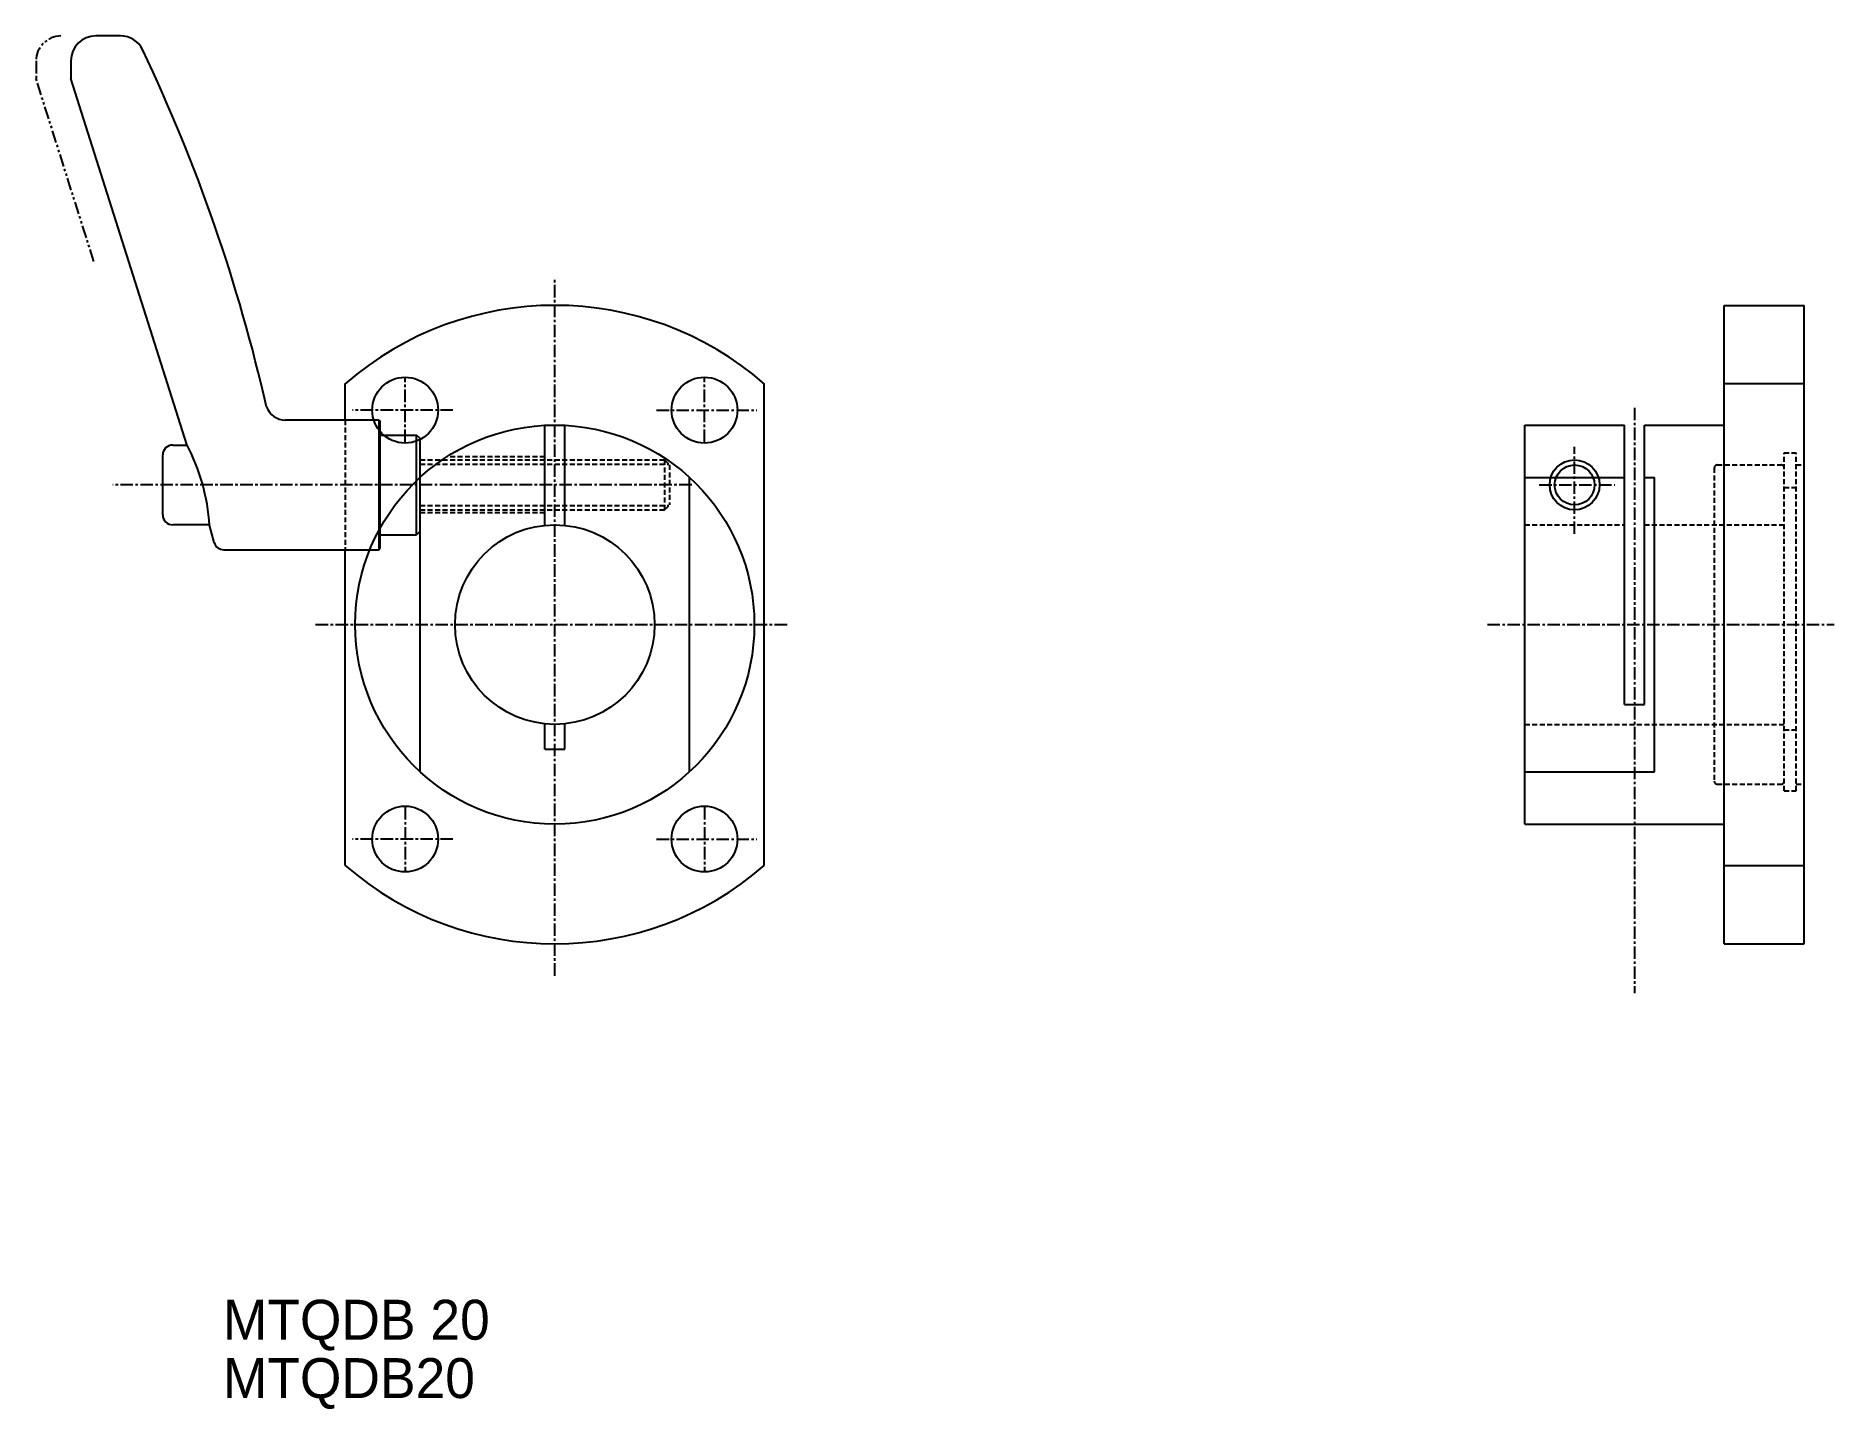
# Model space of a CAD drawing. Extents: x -9 to 171, y -7 to 131.
import ezdxf

# ---------------------------------------------------------------- set-up
doc = ezdxf.new("R2010")
doc.units = 0
for name, pattern in [('CENTER', [2, 1.25, -0.25, 0.25, -0.25]), ('DASHED', [0.75, 0.5, -0.25]), ('PHANTOM', [2.5, 1.25, -0.25, 0.25, -0.25, 0.25, -0.25])]:
    doc.linetypes.add(name, pattern=pattern)
doc.layers.get('0').update_dxf_attribs({"linetype": 'CONTINUOUS'})
doc.layers.add('CENTER', color=1, linetype='CENTER')

msp = doc.modelspace()

# ---------------------------------------------------------------- linework, layer by layer
at = {"color": 7, "linetype": 'CONTINUOUS'}
for p, q in [((-0.27, 130.69), (-2.73, 130.69)), ((-5.23, 128.19), (-5.23, 126.43)), ((6.38, 89.75), (-5.23, 126.43)), ((160.49, 103.69), (168.49, 103.69)), ((160.49, 39.69), (160.49, 103.69)), ((168.49, 39.69), (168.49, 103.69)), ((22.27, 92.19), (22.27, 95.84)), ((64.27, 47.55), (64.27, 95.84)), ((160.49, 95.84), (168.49, 95.84)), ((25.68, 92.19), (16.26, 92.19)), ((25.68, 92.19), (25.77, 91.99)), ((25.68, 79.19), (25.68, 92.19)), ((25.77, 79.39), (25.77, 91.99)), ((25.77, 90.69), (29.4, 90.69)), ((29.77, 90.33), (29.4, 90.69)), ((29.4, 80.69), (29.4, 90.69)), ((29.77, 81.06), (29.77, 90.33)), ((42.27, 81.64), (42.27, 91.67)), ((44.27, 81.64), (44.27, 91.67)), ((140.49, 51.69), (140.49, 91.69)), ((140.49, 91.69), (150.49, 91.69)), ((150.49, 63.69), (150.49, 91.69)), ((152.49, 63.69), (152.49, 91.69)), ((152.49, 91.69), (160.49, 91.69)), ((3.97, 82.69), (3.97, 88.69)), ((4.97, 89.69), (6.41, 89.69)), ((29.77, 56.94), (29.77, 86.45)), ((56.77, 56.94), (56.77, 86.45)), ((140.49, 86.45), (150.49, 86.45)), ((152.49, 86.45), (153.49, 86.45)), ((153.49, 56.94), (153.49, 86.45)), ((8.66, 81.69), (4.97, 81.69)), ((9.13, 79.92), (8.67, 81.64)), ((25.68, 79.19), (25.77, 79.39)), ((25.77, 80.69), (29.4, 80.69)), ((29.77, 81.06), (29.4, 80.69)), ((10.1, 79.19), (25.68, 79.19)), ((22.27, 47.55), (22.27, 79.19)), ((150.49, 63.69), (152.49, 63.69)), ((42.27, 59.19), (42.27, 61.76)), ((44.27, 59.19), (44.27, 61.76)), ((42.27, 59.19), (44.27, 59.19)), ((140.49, 56.94), (153.49, 56.94)), ((140.49, 51.69), (160.49, 51.69)), ((160.49, 47.55), (168.49, 47.55)), ((160.49, 39.69), (168.49, 39.69))]:
    msp.add_line(p, q, dxfattribs=at)
at = {"color": 3, "linetype": 'PHANTOM'}
for p in [(-8.73, 128.19), (-2.93, 108.09)]:
    msp.add_line(p, (-8.73, 126.43), dxfattribs=at)
at = {"color": 3, "linetype": 'DASHED'}
for p, q in [((22.27, 92.19), (22.27, 79.19)), ((42.27, 88.49), (32.41, 88.49)), ((166.49, 88.9), (167.69, 88.9)), ((166.49, 55.02), (166.49, 88.9)), ((167.69, 55.02), (167.69, 88.9)), ((29.77, 83.19), (29.77, 88.19)), ((29.77, 88.19), (54.27, 88.19)), ((29.77, 87.76), (54.7, 87.76)), ((54.27, 88.19), (54.27, 83.19)), ((54.27, 88.19), (54.77, 87.69)), ((54.77, 87.69), (54.77, 83.69)), ((159.49, 87.39), (159.49, 55.99)), ((159.79, 87.69), (166.19, 87.69)), ((167.69, 87.69), (168.49, 87.69)), ((166.49, 85.42), (167.69, 85.42)), ((29.77, 83.63), (54.7, 83.63)), ((29.77, 83.19), (54.27, 83.19)), ((54.27, 83.19), (54.77, 83.69)), ((42.27, 82.89), (29.77, 82.89)), ((140.49, 81.69), (150.49, 81.69)), ((152.49, 81.69), (166.49, 81.69)), ((140.49, 61.69), (166.49, 61.69)), ((166.49, 61.13), (167.69, 61.13)), ((159.79, 55.69), (166.19, 55.69)), ((166.49, 55.02), (167.69, 55.02)), ((167.69, 55.69), (168.49, 55.69))]:
    msp.add_line(p, q, dxfattribs=at)
at = {"color": 7, "linetype": 'CONTINUOUS'}
for centre, radius in [((28.27, 93.19), 3.3), ((58.27, 93.19), 3.3), ((43.27, 71.69), 20), ((145.49, 85.69), 2), ((43.27, 71.69), 10), ((28.27, 50.19), 3.3), ((58.27, 50.19), 3.3)]:
    msp.add_circle(centre, radius, dxfattribs=at)
at = {"color": 3, "linetype": 'CONTINUOUS'}
msp.add_circle((145.49, 85.69), 2.5, dxfattribs=at)
at = {"color": 3, "linetype": 'PHANTOM'}
msp.add_arc((-6.23, 128.19), 2.5, 90, 180, dxfattribs=at)
at = {"color": 7, "linetype": 'CONTINUOUS'}
for centre, radius, start, end in [((-2.73, 128.19), 2.5, 90, 180), ((-0.27, 128.19), 2.5, 25.4715, 90), ((-153.15, 55.49), 171.78, 12.7931, 25.4344), ((43.27, 71.69), 32, 48.9855, 131.0145), ((16.26, 94.19), 2, 199.379, 270), ((4.97, 88.69), 1, 90, 180), ((-11.55, 80.33), 20.25, 3.7106, 27.726), ((4.97, 82.69), 1, 180, 270), ((10.1, 80.19), 1, 195.7247, 270), ((43.27, 71.69), 32, 228.9855, 311.0145)]:
    msp.add_arc(centre, radius, start, end, dxfattribs=at)
at = {"color": 3, "linetype": 'DASHED'}
for centre, start, end in [((159.79, 87.39), 90, 180), ((166.19, 87.39), 0, 90), ((159.79, 55.99), 180, 270), ((166.19, 55.99), 270, 0)]:
    msp.add_arc(centre, 0.3, start, end, dxfattribs=at)
at = {"layer": 'CENTER', "color": 1, "linetype": 'CENTER'}
for p, q in [((43.27, 36.49), (43.27, 106.41)), ((28.27, 89.99), (28.27, 96.5)), ((58.27, 89.99), (58.27, 96.5)), ((33.06, 93.19), (23, 93.19)), ((53.47, 93.19), (63.53, 93.19)), ((151.49, 93.43), (151.49, 34.75)), ((145.49, 80.79), (145.49, 89.51)), ((56.99, 85.69), (-1.03, 85.69)), ((141.94, 85.69), (149.52, 85.69)), ((19.3, 71.69), (66.65, 71.69)), ((136.76, 71.69), (171.49, 71.69)), ((28.27, 53.4), (28.27, 46.89)), ((58.27, 53.4), (58.27, 46.89)), ((33.06, 50.19), (23, 50.19)), ((53.47, 50.19), (63.53, 50.19))]:
    msp.add_line(p, q, dxfattribs=at)

# ---------------------------------------------------------------- texts
at = {"color": 7, "linetype": 'CONTINUOUS'}
for s, p in [('MTQDB 20', (10, 0.01)), ('MTQDB20', (10, -5.84))]:
    msp.add_text(s, height=4, dxfattribs=at).set_placement(p)

doc.saveas('drawing.dxf')
